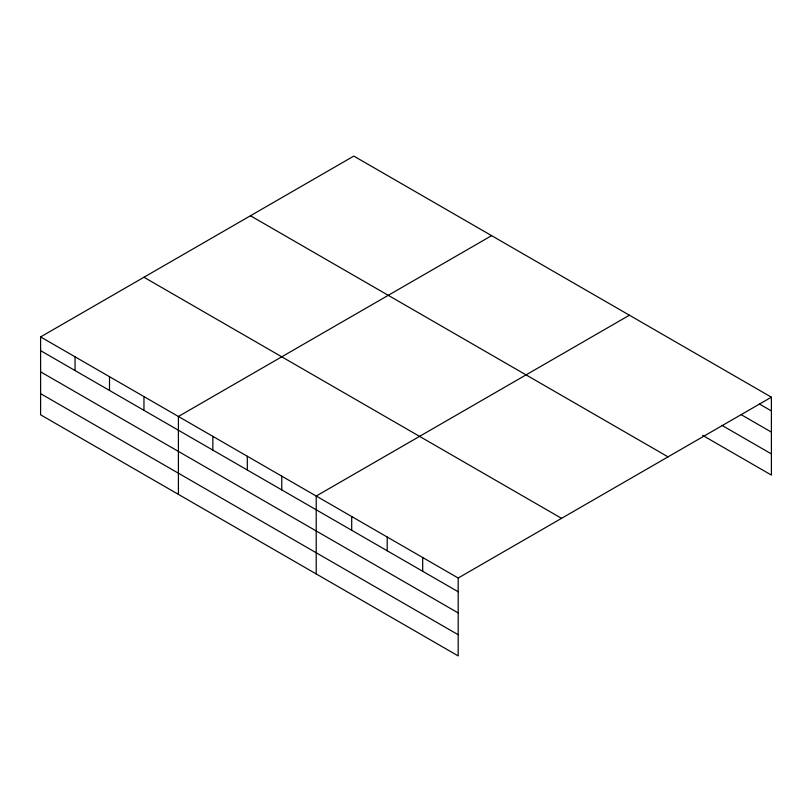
<?xml version="1.0" encoding="UTF-8"?>
<svg xmlns="http://www.w3.org/2000/svg" width="812" height="812" viewBox="0 0 812 812"><rect width="100%" height="100%" fill="white"/><g stroke="black" fill="none" stroke-linecap="round" stroke-linejoin="round"><path stroke-width="1.22" d="M702.563 435.333L771.4 475.081L771.4 397.19L353.809 156.087L40.6 336.919L40.6 414.81L458.191 655.913L458.191 578.012L40.6 336.919M491.615 235.653L178.407 416.475L178.407 494.376M629.422 315.208L316.213 496.041L316.213 573.942M458.191 578.012L771.4 397.19M759.565 404.102L771.4 410.933M741.285 414.719L771.4 432.106M721.919 425.346L771.4 453.918M250.451 215.759L668.043 456.862M143.957 277.247L561.549 518.34M40.6 350.662L458.191 591.765M40.6 371.835L458.191 612.928M40.6 393.647L458.191 634.74M422.697 557.519L422.697 571.272M387.202 537.026L387.202 550.78M351.708 516.533L351.708 530.287M281.764 476.147L281.764 489.9M247.305 456.263L247.305 470.006M212.856 436.369L212.856 450.122M143.957 396.591L143.957 410.334M109.498 376.697L109.498 390.45M75.049 356.813L75.049 370.556"/></g></svg>
